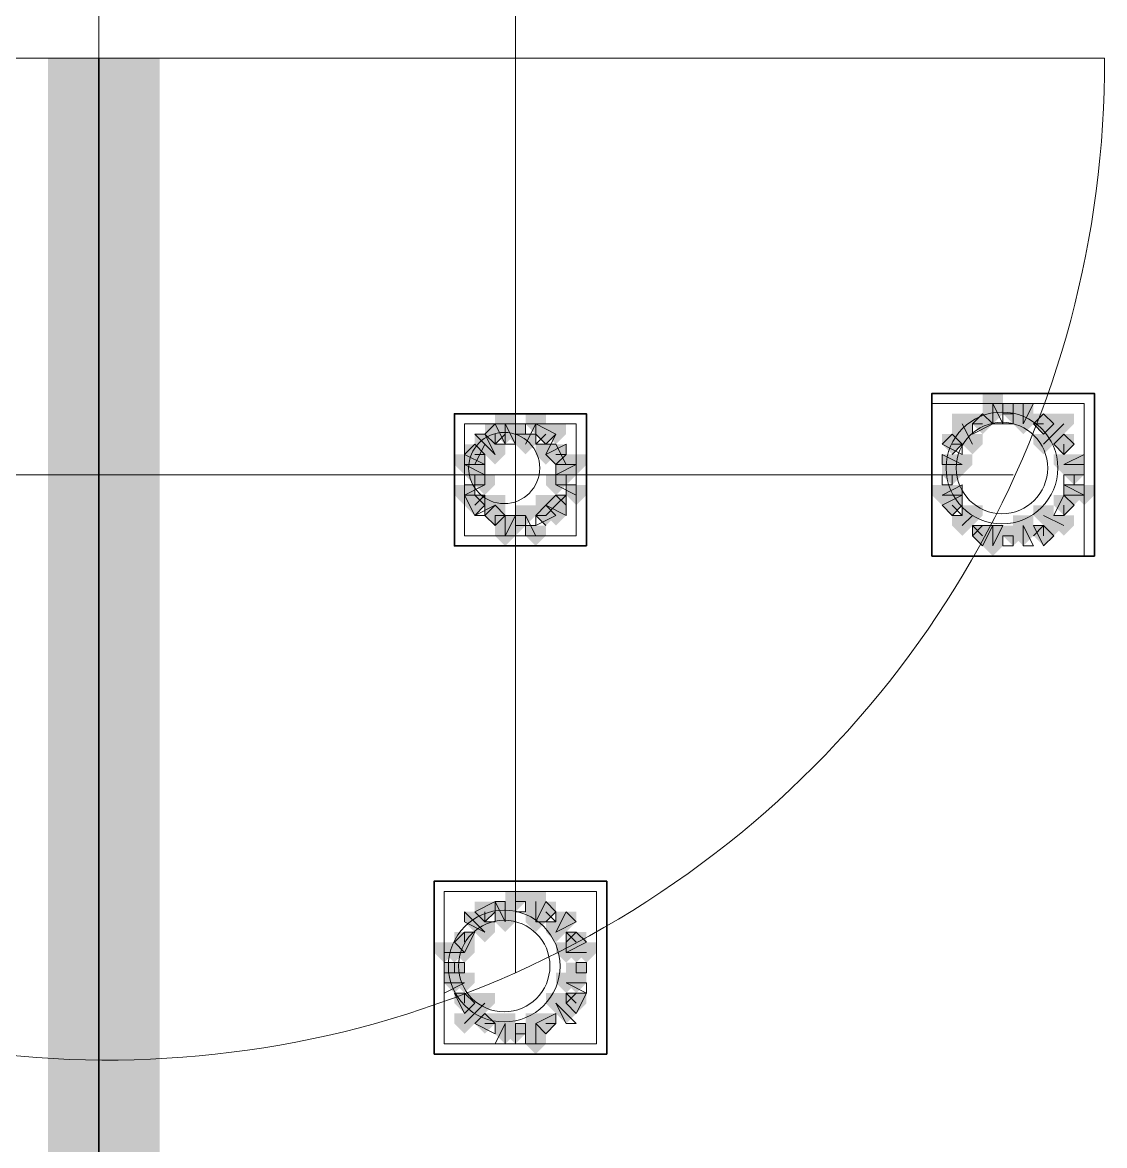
# Model space of a CAD drawing. Header units: millimetres. Extents: x 2315 to 4619, y 1334 to 1897.
# Drawn here: x 3723.54 to 3730.05, y 1548.17 to 1554.92 of the extents above; entities that cross this region are included whole.
import ezdxf

# ---------------------------------------------------------------- set-up
doc = ezdxf.new("R2010")
doc.units = ezdxf.units.MM
for name, color, linetype, true_color in [('PDF_10', 7, 'Continuous', 0x00b85c), ('PDF_AXIS', 7, 'Continuous', 0x00b85c), ('PDF_柱构件', 7, 'Continuous', 0x00b85c), ('PDF_转运站初步方案', 7, 'Continuous', 0x00b85c)]:
    doc.layers.add(name, color=color, linetype=linetype, true_color=true_color)
doc.layers.add('PDF_中心线层', color=1, linetype='Continuous')
doc.layers.add('PDF_粗实线层', color=7, linetype='Continuous')

msp = doc.modelspace()

# ---------------------------------------------------------------- hatches: boundary and pattern name
at = {"layer": 'PDF_10', "transparency": 33554559}
for points in [[(3729.5008, 1552.6298), (3729.4397, 1552.6298), (3729.4397, 1552.5687), (3729.5008, 1552.5076), (3729.5619, 1552.5687), (3729.5619, 1552.6298)], [(3729.5008, 1552.6298), (3729.4397, 1552.6298), (3729.4397, 1552.5687), (3729.5008, 1552.5076), (3729.5619, 1552.5687), (3729.5619, 1552.6298)], [(3729.3175, 1552.5687), (3729.2565, 1552.5687), (3729.2565, 1552.5076), (3729.3175, 1552.4466), (3729.3786, 1552.5076), (3729.3786, 1552.5687)], [(3729.3175, 1552.5687), (3729.2565, 1552.5687), (3729.2565, 1552.5076), (3729.3175, 1552.4466), (3729.3786, 1552.5076), (3729.3786, 1552.5687)], [(3729.684, 1552.5687), (3729.6229, 1552.5687), (3729.6229, 1552.5076), (3729.684, 1552.4466), (3729.7451, 1552.5076), (3729.7451, 1552.5687)], [(3729.684, 1552.5687), (3729.6229, 1552.5687), (3729.6229, 1552.5076), (3729.684, 1552.4466), (3729.7451, 1552.5076), (3729.7451, 1552.5687)], [(3729.684, 1552.5687), (3729.6229, 1552.5687), (3729.6229, 1552.5076), (3729.684, 1552.4466), (3729.7451, 1552.5076), (3729.7451, 1552.5687)], [(3726.3856, 1552.5076), (3726.3246, 1552.5076), (3726.3246, 1552.4466), (3726.3856, 1552.3855), (3726.4467, 1552.4466), (3726.4467, 1552.5076)], [(3726.3856, 1552.5076), (3726.3246, 1552.5076), (3726.3246, 1552.4466), (3726.3856, 1552.3855), (3726.4467, 1552.4466), (3726.4467, 1552.5076)], [(3726.5078, 1552.5076), (3726.4467, 1552.5076), (3726.4467, 1552.4466), (3726.5078, 1552.3855), (3726.5689, 1552.4466), (3726.5689, 1552.5076)], [(3726.5078, 1552.5076), (3726.4467, 1552.5076), (3726.4467, 1552.4466), (3726.5078, 1552.3855), (3726.5689, 1552.4466), (3726.5689, 1552.5076)], [(3726.6911, 1552.5076), (3726.63, 1552.5076), (3726.63, 1552.4466), (3726.6911, 1552.3855), (3726.7521, 1552.4466), (3726.7521, 1552.5076)], [(3726.6911, 1552.5076), (3726.63, 1552.5076), (3726.63, 1552.4466), (3726.6911, 1552.3855), (3726.7521, 1552.4466), (3726.7521, 1552.5076)], [(3729.1343, 1552.4466), (3729.0732, 1552.4466), (3729.0732, 1552.3855), (3729.1343, 1552.3244), (3729.1954, 1552.3855), (3729.1954, 1552.4466)], [(3729.1343, 1552.4466), (3729.0732, 1552.4466), (3729.0732, 1552.3855), (3729.1343, 1552.3244), (3729.1954, 1552.3855), (3729.1954, 1552.4466)], [(3729.8062, 1552.4466), (3729.7451, 1552.4466), (3729.7451, 1552.3855), (3729.8062, 1552.3244), (3729.8673, 1552.3855), (3729.8673, 1552.4466)], [(3729.8062, 1552.4466), (3729.7451, 1552.4466), (3729.7451, 1552.3855), (3729.8062, 1552.3244), (3729.8673, 1552.3855), (3729.8673, 1552.4466)], [(3729.8062, 1552.4466), (3729.7451, 1552.4466), (3729.7451, 1552.3855), (3729.8062, 1552.3244), (3729.8673, 1552.3855), (3729.8673, 1552.4466)], [(3726.2635, 1552.3855), (3726.2024, 1552.3855), (3726.2024, 1552.3244), (3726.2635, 1552.2633), (3726.3246, 1552.3244), (3726.3246, 1552.3855)], [(3726.2635, 1552.3855), (3726.2024, 1552.3855), (3726.2024, 1552.3244), (3726.2635, 1552.2633), (3726.3246, 1552.3244), (3726.3246, 1552.3855)], [(3726.7521, 1552.3855), (3726.6911, 1552.3855), (3726.6911, 1552.3244), (3726.7521, 1552.2633), (3726.8132, 1552.3244), (3726.8132, 1552.3855)], [(3726.7521, 1552.3855), (3726.6911, 1552.3855), (3726.6911, 1552.3244), (3726.7521, 1552.2633), (3726.8132, 1552.3244), (3726.8132, 1552.3855)], [(3726.2635, 1552.2633), (3726.2024, 1552.2633), (3726.2024, 1552.2022), (3726.2635, 1552.1412), (3726.3246, 1552.2022), (3726.3246, 1552.2633)], [(3726.2635, 1552.2633), (3726.2024, 1552.2633), (3726.2024, 1552.2022), (3726.2635, 1552.1412), (3726.3246, 1552.2022), (3726.3246, 1552.2633)], [(3726.8132, 1552.2633), (3726.7521, 1552.2633), (3726.7521, 1552.2022), (3726.8132, 1552.1412), (3726.8743, 1552.2022), (3726.8743, 1552.2633)], [(3726.8132, 1552.2633), (3726.7521, 1552.2633), (3726.7521, 1552.2022), (3726.8132, 1552.1412), (3726.8743, 1552.2022), (3726.8743, 1552.2633)], [(3729.1343, 1552.2633), (3729.0732, 1552.2633), (3729.0732, 1552.2022), (3729.1343, 1552.1412), (3729.1954, 1552.2022), (3729.1954, 1552.2633)], [(3729.1343, 1552.2633), (3729.0732, 1552.2633), (3729.0732, 1552.2022), (3729.1343, 1552.1412), (3729.1954, 1552.2022), (3729.1954, 1552.2633)], [(3729.8673, 1552.2633), (3729.8062, 1552.2633), (3729.8062, 1552.2022), (3729.8673, 1552.1412), (3729.9284, 1552.2022), (3729.9284, 1552.2633)], [(3729.8673, 1552.2633), (3729.8062, 1552.2633), (3729.8062, 1552.2022), (3729.8673, 1552.1412), (3729.9284, 1552.2022), (3729.9284, 1552.2633)], [(3726.2635, 1552.0801), (3726.2024, 1552.0801), (3726.2024, 1552.019), (3726.2635, 1551.9579), (3726.3246, 1552.019), (3726.3246, 1552.0801)], [(3726.2635, 1552.0801), (3726.2024, 1552.0801), (3726.2024, 1552.019), (3726.2635, 1551.9579), (3726.3246, 1552.019), (3726.3246, 1552.0801)], [(3726.7521, 1552.0801), (3726.6911, 1552.0801), (3726.6911, 1552.019), (3726.7521, 1551.9579), (3726.8132, 1552.019), (3726.8132, 1552.0801)], [(3726.7521, 1552.0801), (3726.6911, 1552.0801), (3726.6911, 1552.019), (3726.7521, 1551.9579), (3726.8132, 1552.019), (3726.8132, 1552.0801)], [(3729.1343, 1552.0801), (3729.0732, 1552.0801), (3729.0732, 1552.019), (3729.1343, 1551.9579), (3729.1954, 1552.019), (3729.1954, 1552.0801)], [(3729.1343, 1552.0801), (3729.0732, 1552.0801), (3729.0732, 1552.019), (3729.1343, 1551.9579), (3729.1954, 1552.019), (3729.1954, 1552.0801)], [(3729.8062, 1552.0801), (3729.7451, 1552.0801), (3729.7451, 1552.019), (3729.8062, 1551.9579), (3729.8673, 1552.019), (3729.8673, 1552.0801)], [(3729.8062, 1552.0801), (3729.7451, 1552.0801), (3729.7451, 1552.019), (3729.8062, 1551.9579), (3729.8673, 1552.019), (3729.8673, 1552.0801)], [(3726.3856, 1552.019), (3726.3246, 1552.019), (3726.3246, 1551.9579), (3726.3856, 1551.8968), (3726.4467, 1551.9579), (3726.4467, 1552.019)], [(3726.3856, 1552.019), (3726.3246, 1552.019), (3726.3246, 1551.9579), (3726.3856, 1551.8968), (3726.4467, 1551.9579), (3726.4467, 1552.019)], [(3726.6911, 1552.019), (3726.63, 1552.019), (3726.63, 1551.9579), (3726.6911, 1551.8968), (3726.7521, 1551.9579), (3726.7521, 1552.019)], [(3726.6911, 1552.019), (3726.63, 1552.019), (3726.63, 1551.9579), (3726.6911, 1551.8968), (3726.7521, 1551.9579), (3726.7521, 1552.019)], [(3726.5078, 1551.9579), (3726.4467, 1551.9579), (3726.4467, 1551.8968), (3726.5078, 1551.8357), (3726.5689, 1551.8968), (3726.5689, 1551.9579)], [(3726.5078, 1551.9579), (3726.4467, 1551.9579), (3726.4467, 1551.8968), (3726.5078, 1551.8357), (3726.5689, 1551.8968), (3726.5689, 1551.9579)], [(3729.3175, 1551.8968), (3729.2565, 1551.8968), (3729.2565, 1551.8357), (3729.3175, 1551.7747), (3729.3786, 1551.8357), (3729.3786, 1551.8968)], [(3729.3175, 1551.8968), (3729.2565, 1551.8968), (3729.2565, 1551.8357), (3729.3175, 1551.7747), (3729.3786, 1551.8357), (3729.3786, 1551.8968)], [(3729.5008, 1551.8968), (3729.4397, 1551.8968), (3729.4397, 1551.8357), (3729.5008, 1551.7747), (3729.5619, 1551.8357), (3729.5619, 1551.8968)], [(3729.5008, 1551.8968), (3729.4397, 1551.8968), (3729.4397, 1551.8357), (3729.5008, 1551.7747), (3729.5619, 1551.8357), (3729.5619, 1551.8968)], [(3729.684, 1551.8968), (3729.6229, 1551.8968), (3729.6229, 1551.8357), (3729.684, 1551.7747), (3729.7451, 1551.8357), (3729.7451, 1551.8968)], [(3729.684, 1551.8968), (3729.6229, 1551.8968), (3729.6229, 1551.8357), (3729.684, 1551.7747), (3729.7451, 1551.8357), (3729.7451, 1551.8968)], [(3726.5078, 1549.6979), (3726.4467, 1549.6979), (3726.4467, 1549.6368), (3726.5078, 1549.5757), (3726.5689, 1549.6368), (3726.5689, 1549.6979)], [(3726.5078, 1549.6979), (3726.4467, 1549.6979), (3726.4467, 1549.6368), (3726.5078, 1549.5757), (3726.5689, 1549.6368), (3726.5689, 1549.6979)], [(3726.3246, 1549.6368), (3726.2635, 1549.6368), (3726.2635, 1549.5757), (3726.3246, 1549.5147), (3726.3856, 1549.5757), (3726.3856, 1549.6368)], [(3726.3246, 1549.6368), (3726.2635, 1549.6368), (3726.2635, 1549.5757), (3726.3246, 1549.5147), (3726.3856, 1549.5757), (3726.3856, 1549.6368)], [(3726.6911, 1549.6368), (3726.63, 1549.6368), (3726.63, 1549.5757), (3726.6911, 1549.5147), (3726.7521, 1549.5757), (3726.7521, 1549.6368)], [(3726.6911, 1549.6368), (3726.63, 1549.6368), (3726.63, 1549.5757), (3726.6911, 1549.5147), (3726.7521, 1549.5757), (3726.7521, 1549.6368)], [(3726.2024, 1549.4536), (3726.1413, 1549.4536), (3726.1413, 1549.3925), (3726.2024, 1549.3314), (3726.2635, 1549.3925), (3726.2635, 1549.4536)], [(3726.2024, 1549.4536), (3726.1413, 1549.4536), (3726.1413, 1549.3925), (3726.2024, 1549.3314), (3726.2635, 1549.3925), (3726.2635, 1549.4536)], [(3726.8743, 1549.4536), (3726.8132, 1549.4536), (3726.8132, 1549.3925), (3726.8743, 1549.3314), (3726.9354, 1549.3925), (3726.9354, 1549.4536)], [(3726.8743, 1549.4536), (3726.8132, 1549.4536), (3726.8132, 1549.3925), (3726.8743, 1549.3314), (3726.9354, 1549.3925), (3726.9354, 1549.4536)], [(3726.1413, 1549.2703), (3726.0802, 1549.2703), (3726.0802, 1549.2093), (3726.1413, 1549.1482), (3726.2024, 1549.2093), (3726.2024, 1549.2703)], [(3726.1413, 1549.2703), (3726.0802, 1549.2703), (3726.0802, 1549.2093), (3726.1413, 1549.1482), (3726.2024, 1549.2093), (3726.2024, 1549.2703)], [(3726.8743, 1549.2703), (3726.8132, 1549.2703), (3726.8132, 1549.2093), (3726.8743, 1549.1482), (3726.9354, 1549.2093), (3726.9354, 1549.2703)], [(3726.8743, 1549.2703), (3726.8132, 1549.2703), (3726.8132, 1549.2093), (3726.8743, 1549.1482), (3726.9354, 1549.2093), (3726.9354, 1549.2703)], [(3726.2024, 1549.0871), (3726.1413, 1549.0871), (3726.1413, 1549.026), (3726.2024, 1548.9649), (3726.2635, 1549.026), (3726.2635, 1549.0871)], [(3726.2024, 1549.0871), (3726.1413, 1549.0871), (3726.1413, 1549.026), (3726.2024, 1548.9649), (3726.2635, 1549.026), (3726.2635, 1549.0871)], [(3726.8743, 1549.0871), (3726.8132, 1549.0871), (3726.8132, 1549.026), (3726.8743, 1548.9649), (3726.9354, 1549.026), (3726.9354, 1549.0871)], [(3726.8743, 1549.0871), (3726.8132, 1549.0871), (3726.8132, 1549.026), (3726.8743, 1548.9649), (3726.9354, 1549.026), (3726.9354, 1549.0871)], [(3726.3246, 1548.9649), (3726.2635, 1548.9649), (3726.2635, 1548.9039), (3726.3246, 1548.8428), (3726.3856, 1548.9039), (3726.3856, 1548.9649)], [(3726.3246, 1548.9649), (3726.2635, 1548.9649), (3726.2635, 1548.9039), (3726.3246, 1548.8428), (3726.3856, 1548.9039), (3726.3856, 1548.9649)], [(3726.3246, 1548.9649), (3726.2635, 1548.9649), (3726.2635, 1548.9039), (3726.3246, 1548.8428), (3726.3856, 1548.9039), (3726.3856, 1548.9649)], [(3726.6911, 1548.9649), (3726.63, 1548.9649), (3726.63, 1548.9039), (3726.6911, 1548.8428), (3726.7521, 1548.9039), (3726.7521, 1548.9649)], [(3726.6911, 1548.9649), (3726.63, 1548.9649), (3726.63, 1548.9039), (3726.6911, 1548.8428), (3726.7521, 1548.9039), (3726.7521, 1548.9649)], [(3726.5078, 1548.9039), (3726.4467, 1548.9039), (3726.4467, 1548.8428), (3726.5078, 1548.7817), (3726.5689, 1548.8428), (3726.5689, 1548.9039)], [(3726.5078, 1548.9039), (3726.4467, 1548.9039), (3726.4467, 1548.8428), (3726.5078, 1548.7817), (3726.5689, 1548.8428), (3726.5689, 1548.9039)]]:
    msp.add_hatch(color=6, dxfattribs=at).paths.add_polyline_path(points)
at = {"layer": 'PDF_柱构件', "transparency": 33554559}
for points in [[(3729.3786, 1552.6909), (3729.3175, 1552.6909), (3729.3175, 1552.6298), (3729.3786, 1552.5687), (3729.4397, 1552.6298), (3729.4397, 1552.6909)], [(3729.3786, 1552.6298), (3729.3175, 1552.6298), (3729.3175, 1552.5687), (3729.3786, 1552.5076), (3729.4397, 1552.5687), (3729.4397, 1552.6298)], [(3729.5619, 1552.6298), (3729.5008, 1552.6298), (3729.5008, 1552.5687), (3729.5619, 1552.5076), (3729.6229, 1552.5687), (3729.6229, 1552.6298)], [(3726.4467, 1552.5687), (3726.3856, 1552.5687), (3726.3856, 1552.5076), (3726.4467, 1552.4466), (3726.5078, 1552.5076), (3726.5078, 1552.5687)], [(3726.63, 1552.5687), (3726.5689, 1552.5687), (3726.5689, 1552.5076), (3726.63, 1552.4466), (3726.6911, 1552.5076), (3726.6911, 1552.5687)], [(3729.1954, 1552.5687), (3729.1343, 1552.5687), (3729.1343, 1552.5076), (3729.1954, 1552.4466), (3729.2565, 1552.5076), (3729.2565, 1552.5687)], [(3729.5619, 1552.5687), (3729.5008, 1552.5687), (3729.5008, 1552.5076), (3729.5619, 1552.4466), (3729.6229, 1552.5076), (3729.6229, 1552.5687)], [(3729.8062, 1552.5687), (3729.7451, 1552.5687), (3729.7451, 1552.5076), (3729.8062, 1552.4466), (3729.8673, 1552.5076), (3729.8673, 1552.5687)], [(3726.3246, 1552.4466), (3726.2635, 1552.4466), (3726.2635, 1552.3855), (3726.3246, 1552.3244), (3726.3856, 1552.3855), (3726.3856, 1552.4466)], [(3726.4467, 1552.5076), (3726.3856, 1552.5076), (3726.3856, 1552.4466), (3726.4467, 1552.3855), (3726.5078, 1552.4466), (3726.5078, 1552.5076)], [(3726.5689, 1552.4466), (3726.5078, 1552.4466), (3726.5078, 1552.3855), (3726.5689, 1552.3244), (3726.63, 1552.3855), (3726.63, 1552.4466)], [(3726.7521, 1552.5076), (3726.6911, 1552.5076), (3726.6911, 1552.4466), (3726.7521, 1552.3855), (3726.8132, 1552.4466), (3726.8132, 1552.5076)], [(3729.1954, 1552.5076), (3729.1343, 1552.5076), (3729.1343, 1552.4466), (3729.1954, 1552.3855), (3729.2565, 1552.4466), (3729.2565, 1552.5076)], [(3729.2565, 1552.4466), (3729.1954, 1552.4466), (3729.1954, 1552.3855), (3729.2565, 1552.3244), (3729.3175, 1552.3855), (3729.3175, 1552.4466)], [(3729.684, 1552.4466), (3729.6229, 1552.4466), (3729.6229, 1552.3855), (3729.684, 1552.3244), (3729.7451, 1552.3855), (3729.7451, 1552.4466)], [(3729.7451, 1552.5076), (3729.684, 1552.5076), (3729.684, 1552.4466), (3729.7451, 1552.3855), (3729.8062, 1552.4466), (3729.8062, 1552.5076)], [(3726.3856, 1552.3855), (3726.3246, 1552.3855), (3726.3246, 1552.3244), (3726.3856, 1552.2633), (3726.4467, 1552.3244), (3726.4467, 1552.3855)], [(3726.6911, 1552.3855), (3726.63, 1552.3855), (3726.63, 1552.3244), (3726.6911, 1552.2633), (3726.7521, 1552.3244), (3726.7521, 1552.3855)], [(3726.2024, 1552.3244), (3726.1413, 1552.3244), (3726.1413, 1552.2633), (3726.2024, 1552.2022), (3726.2635, 1552.2633), (3726.2635, 1552.3244)], [(3726.2635, 1552.3244), (3726.2024, 1552.3244), (3726.2024, 1552.2633), (3726.2635, 1552.2022), (3726.3246, 1552.2633), (3726.3246, 1552.3244)], [(3726.8132, 1552.3244), (3726.7521, 1552.3244), (3726.7521, 1552.2633), (3726.8132, 1552.2022), (3726.8743, 1552.2633), (3726.8743, 1552.3244)], [(3726.8743, 1552.3244), (3726.8132, 1552.3244), (3726.8132, 1552.2633), (3726.8743, 1552.2022), (3726.9354, 1552.2633), (3726.9354, 1552.3244)], [(3729.1343, 1552.3244), (3729.0732, 1552.3244), (3729.0732, 1552.2633), (3729.1343, 1552.2022), (3729.1954, 1552.2633), (3729.1954, 1552.3244)], [(3729.1954, 1552.3244), (3729.1343, 1552.3244), (3729.1343, 1552.2633), (3729.1954, 1552.2022), (3729.2565, 1552.2633), (3729.2565, 1552.3244)], [(3729.8062, 1552.3244), (3729.7451, 1552.3244), (3729.7451, 1552.2633), (3729.8062, 1552.2022), (3729.8673, 1552.2633), (3729.8673, 1552.3244)], [(3729.8673, 1552.3244), (3729.8062, 1552.3244), (3729.8062, 1552.2633), (3729.8673, 1552.2022), (3729.9284, 1552.2633), (3729.9284, 1552.3244)], [(3726.3246, 1552.2022), (3726.2635, 1552.2022), (3726.2635, 1552.1412), (3726.3246, 1552.0801), (3726.3856, 1552.1412), (3726.3856, 1552.2022)], [(3726.7521, 1552.2022), (3726.6911, 1552.2022), (3726.6911, 1552.1412), (3726.7521, 1552.0801), (3726.8132, 1552.1412), (3726.8132, 1552.2022)], [(3726.2024, 1552.1412), (3726.1413, 1552.1412), (3726.1413, 1552.0801), (3726.2024, 1552.019), (3726.2635, 1552.0801), (3726.2635, 1552.1412)], [(3726.8743, 1552.1412), (3726.8132, 1552.1412), (3726.8132, 1552.0801), (3726.8743, 1552.019), (3726.9354, 1552.0801), (3726.9354, 1552.1412)], [(3729.0732, 1552.1412), (3729.0121, 1552.1412), (3729.0121, 1552.0801), (3729.0732, 1552.019), (3729.1343, 1552.0801), (3729.1343, 1552.1412)], [(3729.1343, 1552.1412), (3729.0732, 1552.1412), (3729.0732, 1552.0801), (3729.1343, 1552.019), (3729.1954, 1552.0801), (3729.1954, 1552.1412)], [(3729.8673, 1552.1412), (3729.8062, 1552.1412), (3729.8062, 1552.0801), (3729.8673, 1552.019), (3729.9284, 1552.0801), (3729.9284, 1552.1412)], [(3729.9284, 1552.1412), (3729.8673, 1552.1412), (3729.8673, 1552.0801), (3729.9284, 1552.019), (3729.9894, 1552.0801), (3729.9894, 1552.1412)], [(3726.3856, 1552.0801), (3726.3246, 1552.0801), (3726.3246, 1552.019), (3726.3856, 1551.9579), (3726.4467, 1552.019), (3726.4467, 1552.0801)], [(3726.6911, 1552.0801), (3726.63, 1552.0801), (3726.63, 1552.019), (3726.6911, 1551.9579), (3726.7521, 1552.019), (3726.7521, 1552.0801)], [(3726.5689, 1552.019), (3726.5078, 1552.019), (3726.5078, 1551.9579), (3726.5689, 1551.8968), (3726.63, 1551.9579), (3726.63, 1552.019)], [(3726.7521, 1552.019), (3726.6911, 1552.019), (3726.6911, 1551.9579), (3726.7521, 1551.8968), (3726.8132, 1551.9579), (3726.8132, 1552.019)], [(3729.2565, 1552.019), (3729.1954, 1552.019), (3729.1954, 1551.9579), (3729.2565, 1551.8968), (3729.3175, 1551.9579), (3729.3175, 1552.019)], [(3729.684, 1552.019), (3729.6229, 1552.019), (3729.6229, 1551.9579), (3729.684, 1551.8968), (3729.7451, 1551.9579), (3729.7451, 1552.019)], [(3726.4467, 1551.9579), (3726.3856, 1551.9579), (3726.3856, 1551.8968), (3726.4467, 1551.8357), (3726.5078, 1551.8968), (3726.5078, 1551.9579)], [(3729.1954, 1551.9579), (3729.1343, 1551.9579), (3729.1343, 1551.8968), (3729.1954, 1551.8357), (3729.2565, 1551.8968), (3729.2565, 1551.9579)], [(3729.1954, 1551.9579), (3729.1343, 1551.9579), (3729.1343, 1551.8968), (3729.1954, 1551.8357), (3729.2565, 1551.8968), (3729.2565, 1551.9579)], [(3729.5619, 1551.9579), (3729.5008, 1551.9579), (3729.5008, 1551.8968), (3729.5619, 1551.8357), (3729.6229, 1551.8968), (3729.6229, 1551.9579)], [(3729.7451, 1551.9579), (3729.684, 1551.9579), (3729.684, 1551.8968), (3729.7451, 1551.8357), (3729.8062, 1551.8968), (3729.8062, 1551.9579)], [(3729.8062, 1551.9579), (3729.7451, 1551.9579), (3729.7451, 1551.8968), (3729.8062, 1551.8357), (3729.8673, 1551.8968), (3729.8673, 1551.9579)], [(3726.4467, 1551.8968), (3726.3856, 1551.8968), (3726.3856, 1551.8357), (3726.4467, 1551.7747), (3726.5078, 1551.8357), (3726.5078, 1551.8968)], [(3726.63, 1551.8968), (3726.5689, 1551.8968), (3726.5689, 1551.8357), (3726.63, 1551.7747), (3726.6911, 1551.8357), (3726.6911, 1551.8968)], [(3729.3786, 1551.8968), (3729.3175, 1551.8968), (3729.3175, 1551.8357), (3729.3786, 1551.7747), (3729.4397, 1551.8357), (3729.4397, 1551.8968)], [(3729.5619, 1551.8968), (3729.5008, 1551.8968), (3729.5008, 1551.8357), (3729.5619, 1551.7747), (3729.6229, 1551.8357), (3729.6229, 1551.8968)], [(3729.3786, 1551.8357), (3729.3175, 1551.8357), (3729.3175, 1551.7747), (3729.3786, 1551.7136), (3729.4397, 1551.7747), (3729.4397, 1551.8357)], [(3726.63, 1549.6979), (3726.5689, 1549.6979), (3726.5689, 1549.6368), (3726.63, 1549.5757), (3726.6911, 1549.6368), (3726.6911, 1549.6979)], [(3726.4467, 1549.6368), (3726.3856, 1549.6368), (3726.3856, 1549.5757), (3726.4467, 1549.5147), (3726.5078, 1549.5757), (3726.5078, 1549.6368)], [(3726.63, 1549.6368), (3726.5689, 1549.6368), (3726.5689, 1549.5757), (3726.63, 1549.5147), (3726.6911, 1549.5757), (3726.6911, 1549.6368)], [(3726.2635, 1549.5757), (3726.2024, 1549.5757), (3726.2024, 1549.5147), (3726.2635, 1549.4536), (3726.3246, 1549.5147), (3726.3246, 1549.5757)], [(3726.4467, 1549.5757), (3726.3856, 1549.5757), (3726.3856, 1549.5147), (3726.4467, 1549.4536), (3726.5078, 1549.5147), (3726.5078, 1549.5757)], [(3726.63, 1549.5757), (3726.5689, 1549.5757), (3726.5689, 1549.5147), (3726.63, 1549.4536), (3726.6911, 1549.5147), (3726.6911, 1549.5757)], [(3726.8132, 1549.5757), (3726.7521, 1549.5757), (3726.7521, 1549.5147), (3726.8132, 1549.4536), (3726.8743, 1549.5147), (3726.8743, 1549.5757)], [(3726.3246, 1549.5147), (3726.2635, 1549.5147), (3726.2635, 1549.4536), (3726.3246, 1549.3925), (3726.3856, 1549.4536), (3726.3856, 1549.5147)], [(3726.7521, 1549.5147), (3726.6911, 1549.5147), (3726.6911, 1549.4536), (3726.7521, 1549.3925), (3726.8132, 1549.4536), (3726.8132, 1549.5147)], [(3726.0802, 1549.3925), (3726.0192, 1549.3925), (3726.0192, 1549.3314), (3726.0802, 1549.2703), (3726.1413, 1549.3314), (3726.1413, 1549.3925)], [(3726.1413, 1549.3925), (3726.0802, 1549.3925), (3726.0802, 1549.3314), (3726.1413, 1549.2703), (3726.2024, 1549.3314), (3726.2024, 1549.3925)], [(3726.2024, 1549.3925), (3726.1413, 1549.3925), (3726.1413, 1549.3314), (3726.2024, 1549.2703), (3726.2635, 1549.3314), (3726.2635, 1549.3925)], [(3726.8132, 1549.3925), (3726.7521, 1549.3925), (3726.7521, 1549.3314), (3726.8132, 1549.2703), (3726.8743, 1549.3314), (3726.8743, 1549.3925)], [(3726.8743, 1549.3925), (3726.8132, 1549.3925), (3726.8132, 1549.3314), (3726.8743, 1549.2703), (3726.9354, 1549.3314), (3726.9354, 1549.3925)], [(3726.9354, 1549.3925), (3726.8743, 1549.3925), (3726.8743, 1549.3314), (3726.9354, 1549.2703), (3726.9965, 1549.3314), (3726.9965, 1549.3925)], [(3726.1413, 1549.2093), (3726.0802, 1549.2093), (3726.0802, 1549.1482), (3726.1413, 1549.0871), (3726.2024, 1549.1482), (3726.2024, 1549.2093)], [(3726.2024, 1549.2093), (3726.1413, 1549.2093), (3726.1413, 1549.1482), (3726.2024, 1549.0871), (3726.2635, 1549.1482), (3726.2635, 1549.2093)], [(3726.8132, 1549.2093), (3726.7521, 1549.2093), (3726.7521, 1549.1482), (3726.8132, 1549.0871), (3726.8743, 1549.1482), (3726.8743, 1549.2093)], [(3726.8743, 1549.2093), (3726.8132, 1549.2093), (3726.8132, 1549.1482), (3726.8743, 1549.0871), (3726.9354, 1549.1482), (3726.9354, 1549.2093)], [(3726.3246, 1549.0871), (3726.2635, 1549.0871), (3726.2635, 1549.026), (3726.3246, 1548.9649), (3726.3856, 1549.026), (3726.3856, 1549.0871)], [(3726.7521, 1549.0871), (3726.6911, 1549.0871), (3726.6911, 1549.026), (3726.7521, 1548.9649), (3726.8132, 1549.026), (3726.8132, 1549.0871)], [(3726.2635, 1549.026), (3726.2024, 1549.026), (3726.2024, 1548.9649), (3726.2635, 1548.9039), (3726.3246, 1548.9649), (3726.3246, 1549.026)], [(3726.8132, 1549.026), (3726.7521, 1549.026), (3726.7521, 1548.9649), (3726.8132, 1548.9039), (3726.8743, 1548.9649), (3726.8743, 1549.026)], [(3726.2024, 1548.9649), (3726.1413, 1548.9649), (3726.1413, 1548.9039), (3726.2024, 1548.8428), (3726.2635, 1548.9039), (3726.2635, 1548.9649)], [(3726.4467, 1548.9649), (3726.3856, 1548.9649), (3726.3856, 1548.9039), (3726.4467, 1548.8428), (3726.5078, 1548.9039), (3726.5078, 1548.9649)], [(3726.63, 1548.9649), (3726.5689, 1548.9649), (3726.5689, 1548.9039), (3726.63, 1548.8428), (3726.6911, 1548.9039), (3726.6911, 1548.9649)], [(3726.4467, 1548.9039), (3726.3856, 1548.9039), (3726.3856, 1548.8428), (3726.4467, 1548.7817), (3726.5078, 1548.8428), (3726.5078, 1548.9039)], [(3726.63, 1548.9039), (3726.5689, 1548.9039), (3726.5689, 1548.8428), (3726.63, 1548.7817), (3726.6911, 1548.8428), (3726.6911, 1548.9039)], [(3726.63, 1548.8428), (3726.5689, 1548.8428), (3726.5689, 1548.7817), (3726.63, 1548.7206), (3726.6911, 1548.7817), (3726.6911, 1548.8428)]]:
    msp.add_hatch(color=6, dxfattribs=at).paths.add_polyline_path(points)
at = {"layer": 'PDF_粗实线层', "transparency": 33554559}
msp.add_hatch(color=256, dxfattribs=at).paths.add_polyline_path([(3724.37, 1554.7066), (3723.6981, 1554.7066), (3723.6981, 1541.6963), (3724.37, 1541.6963)])
at = {"layer": 'PDF_转运站初步方案', "transparency": 33554559}
for points in [[(3729.5008, 1552.6298), (3729.4397, 1552.6298), (3729.4397, 1552.5687), (3729.5008, 1552.5076), (3729.5619, 1552.5687), (3729.5619, 1552.6298)], [(3729.5008, 1552.6298), (3729.4397, 1552.6298), (3729.4397, 1552.5687), (3729.5008, 1552.5076), (3729.5619, 1552.5687), (3729.5619, 1552.6298)], [(3729.3175, 1552.5687), (3729.2565, 1552.5687), (3729.2565, 1552.5076), (3729.3175, 1552.4466), (3729.3786, 1552.5076), (3729.3786, 1552.5687)], [(3729.3175, 1552.5687), (3729.2565, 1552.5687), (3729.2565, 1552.5076), (3729.3175, 1552.4466), (3729.3786, 1552.5076), (3729.3786, 1552.5687)], [(3729.684, 1552.5687), (3729.6229, 1552.5687), (3729.6229, 1552.5076), (3729.684, 1552.4466), (3729.7451, 1552.5076), (3729.7451, 1552.5687)], [(3729.684, 1552.5687), (3729.6229, 1552.5687), (3729.6229, 1552.5076), (3729.684, 1552.4466), (3729.7451, 1552.5076), (3729.7451, 1552.5687)], [(3726.3856, 1552.5076), (3726.3246, 1552.5076), (3726.3246, 1552.4466), (3726.3856, 1552.3855), (3726.4467, 1552.4466), (3726.4467, 1552.5076)], [(3726.3856, 1552.5076), (3726.3246, 1552.5076), (3726.3246, 1552.4466), (3726.3856, 1552.3855), (3726.4467, 1552.4466), (3726.4467, 1552.5076)], [(3726.5078, 1552.5076), (3726.4467, 1552.5076), (3726.4467, 1552.4466), (3726.5078, 1552.3855), (3726.5689, 1552.4466), (3726.5689, 1552.5076)], [(3726.5078, 1552.5076), (3726.4467, 1552.5076), (3726.4467, 1552.4466), (3726.5078, 1552.3855), (3726.5689, 1552.4466), (3726.5689, 1552.5076)], [(3726.6911, 1552.5076), (3726.63, 1552.5076), (3726.63, 1552.4466), (3726.6911, 1552.3855), (3726.7521, 1552.4466), (3726.7521, 1552.5076)], [(3726.6911, 1552.5076), (3726.63, 1552.5076), (3726.63, 1552.4466), (3726.6911, 1552.3855), (3726.7521, 1552.4466), (3726.7521, 1552.5076)], [(3729.1343, 1552.4466), (3729.0732, 1552.4466), (3729.0732, 1552.3855), (3729.1343, 1552.3244), (3729.1954, 1552.3855), (3729.1954, 1552.4466)], [(3729.1343, 1552.4466), (3729.0732, 1552.4466), (3729.0732, 1552.3855), (3729.1343, 1552.3244), (3729.1954, 1552.3855), (3729.1954, 1552.4466)], [(3729.8062, 1552.4466), (3729.7451, 1552.4466), (3729.7451, 1552.3855), (3729.8062, 1552.3244), (3729.8673, 1552.3855), (3729.8673, 1552.4466)], [(3729.8062, 1552.4466), (3729.7451, 1552.4466), (3729.7451, 1552.3855), (3729.8062, 1552.3244), (3729.8673, 1552.3855), (3729.8673, 1552.4466)], [(3726.2635, 1552.3855), (3726.2024, 1552.3855), (3726.2024, 1552.3244), (3726.2635, 1552.2633), (3726.3246, 1552.3244), (3726.3246, 1552.3855)], [(3726.2635, 1552.3855), (3726.2024, 1552.3855), (3726.2024, 1552.3244), (3726.2635, 1552.2633), (3726.3246, 1552.3244), (3726.3246, 1552.3855)], [(3726.7521, 1552.3855), (3726.6911, 1552.3855), (3726.6911, 1552.3244), (3726.7521, 1552.2633), (3726.8132, 1552.3244), (3726.8132, 1552.3855)], [(3726.7521, 1552.3855), (3726.6911, 1552.3855), (3726.6911, 1552.3244), (3726.7521, 1552.2633), (3726.8132, 1552.3244), (3726.8132, 1552.3855)], [(3726.2635, 1552.2633), (3726.2024, 1552.2633), (3726.2024, 1552.2022), (3726.2635, 1552.1412), (3726.3246, 1552.2022), (3726.3246, 1552.2633)], [(3726.2635, 1552.2633), (3726.2024, 1552.2633), (3726.2024, 1552.2022), (3726.2635, 1552.1412), (3726.3246, 1552.2022), (3726.3246, 1552.2633)], [(3726.8132, 1552.2633), (3726.7521, 1552.2633), (3726.7521, 1552.2022), (3726.8132, 1552.1412), (3726.8743, 1552.2022), (3726.8743, 1552.2633)], [(3726.8132, 1552.2633), (3726.7521, 1552.2633), (3726.7521, 1552.2022), (3726.8132, 1552.1412), (3726.8743, 1552.2022), (3726.8743, 1552.2633)], [(3729.1343, 1552.2633), (3729.0732, 1552.2633), (3729.0732, 1552.2022), (3729.1343, 1552.1412), (3729.1954, 1552.2022), (3729.1954, 1552.2633)], [(3729.1343, 1552.2633), (3729.0732, 1552.2633), (3729.0732, 1552.2022), (3729.1343, 1552.1412), (3729.1954, 1552.2022), (3729.1954, 1552.2633)], [(3729.8673, 1552.2633), (3729.8062, 1552.2633), (3729.8062, 1552.2022), (3729.8673, 1552.1412), (3729.9284, 1552.2022), (3729.9284, 1552.2633)], [(3729.8673, 1552.2633), (3729.8062, 1552.2633), (3729.8062, 1552.2022), (3729.8673, 1552.1412), (3729.9284, 1552.2022), (3729.9284, 1552.2633)], [(3726.2635, 1552.0801), (3726.2024, 1552.0801), (3726.2024, 1552.019), (3726.2635, 1551.9579), (3726.3246, 1552.019), (3726.3246, 1552.0801)], [(3726.2635, 1552.0801), (3726.2024, 1552.0801), (3726.2024, 1552.019), (3726.2635, 1551.9579), (3726.3246, 1552.019), (3726.3246, 1552.0801)], [(3726.7521, 1552.0801), (3726.6911, 1552.0801), (3726.6911, 1552.019), (3726.7521, 1551.9579), (3726.8132, 1552.019), (3726.8132, 1552.0801)], [(3726.7521, 1552.0801), (3726.6911, 1552.0801), (3726.6911, 1552.019), (3726.7521, 1551.9579), (3726.8132, 1552.019), (3726.8132, 1552.0801)], [(3729.1343, 1552.0801), (3729.0732, 1552.0801), (3729.0732, 1552.019), (3729.1343, 1551.9579), (3729.1954, 1552.019), (3729.1954, 1552.0801)], [(3729.1343, 1552.0801), (3729.0732, 1552.0801), (3729.0732, 1552.019), (3729.1343, 1551.9579), (3729.1954, 1552.019), (3729.1954, 1552.0801)], [(3729.8062, 1552.0801), (3729.7451, 1552.0801), (3729.7451, 1552.019), (3729.8062, 1551.9579), (3729.8673, 1552.019), (3729.8673, 1552.0801)], [(3729.8062, 1552.0801), (3729.7451, 1552.0801), (3729.7451, 1552.019), (3729.8062, 1551.9579), (3729.8673, 1552.019), (3729.8673, 1552.0801)], [(3726.3856, 1552.019), (3726.3246, 1552.019), (3726.3246, 1551.9579), (3726.3856, 1551.8968), (3726.4467, 1551.9579), (3726.4467, 1552.019)], [(3726.3856, 1552.019), (3726.3246, 1552.019), (3726.3246, 1551.9579), (3726.3856, 1551.8968), (3726.4467, 1551.9579), (3726.4467, 1552.019)], [(3726.6911, 1552.019), (3726.63, 1552.019), (3726.63, 1551.9579), (3726.6911, 1551.8968), (3726.7521, 1551.9579), (3726.7521, 1552.019)], [(3726.6911, 1552.019), (3726.63, 1552.019), (3726.63, 1551.9579), (3726.6911, 1551.8968), (3726.7521, 1551.9579), (3726.7521, 1552.019)], [(3726.5078, 1551.9579), (3726.4467, 1551.9579), (3726.4467, 1551.8968), (3726.5078, 1551.8357), (3726.5689, 1551.8968), (3726.5689, 1551.9579)], [(3726.5078, 1551.9579), (3726.4467, 1551.9579), (3726.4467, 1551.8968), (3726.5078, 1551.8357), (3726.5689, 1551.8968), (3726.5689, 1551.9579)], [(3729.3175, 1551.8968), (3729.2565, 1551.8968), (3729.2565, 1551.8357), (3729.3175, 1551.7747), (3729.3786, 1551.8357), (3729.3786, 1551.8968)], [(3729.3175, 1551.8968), (3729.2565, 1551.8968), (3729.2565, 1551.8357), (3729.3175, 1551.7747), (3729.3786, 1551.8357), (3729.3786, 1551.8968)], [(3729.5008, 1551.8968), (3729.4397, 1551.8968), (3729.4397, 1551.8357), (3729.5008, 1551.7747), (3729.5619, 1551.8357), (3729.5619, 1551.8968)], [(3729.5008, 1551.8968), (3729.4397, 1551.8968), (3729.4397, 1551.8357), (3729.5008, 1551.7747), (3729.5619, 1551.8357), (3729.5619, 1551.8968)], [(3729.684, 1551.8968), (3729.6229, 1551.8968), (3729.6229, 1551.8357), (3729.684, 1551.7747), (3729.7451, 1551.8357), (3729.7451, 1551.8968)], [(3729.684, 1551.8968), (3729.6229, 1551.8968), (3729.6229, 1551.8357), (3729.684, 1551.7747), (3729.7451, 1551.8357), (3729.7451, 1551.8968)], [(3726.5078, 1549.6979), (3726.4467, 1549.6979), (3726.4467, 1549.6368), (3726.5078, 1549.5757), (3726.5689, 1549.6368), (3726.5689, 1549.6979)], [(3726.5078, 1549.6979), (3726.4467, 1549.6979), (3726.4467, 1549.6368), (3726.5078, 1549.5757), (3726.5689, 1549.6368), (3726.5689, 1549.6979)], [(3726.3246, 1549.6368), (3726.2635, 1549.6368), (3726.2635, 1549.5757), (3726.3246, 1549.5147), (3726.3856, 1549.5757), (3726.3856, 1549.6368)], [(3726.3246, 1549.6368), (3726.2635, 1549.6368), (3726.2635, 1549.5757), (3726.3246, 1549.5147), (3726.3856, 1549.5757), (3726.3856, 1549.6368)], [(3726.6911, 1549.6368), (3726.63, 1549.6368), (3726.63, 1549.5757), (3726.6911, 1549.5147), (3726.7521, 1549.5757), (3726.7521, 1549.6368)], [(3726.6911, 1549.6368), (3726.63, 1549.6368), (3726.63, 1549.5757), (3726.6911, 1549.5147), (3726.7521, 1549.5757), (3726.7521, 1549.6368)], [(3726.2024, 1549.4536), (3726.1413, 1549.4536), (3726.1413, 1549.3925), (3726.2024, 1549.3314), (3726.2635, 1549.3925), (3726.2635, 1549.4536)], [(3726.2024, 1549.4536), (3726.1413, 1549.4536), (3726.1413, 1549.3925), (3726.2024, 1549.3314), (3726.2635, 1549.3925), (3726.2635, 1549.4536)], [(3726.8743, 1549.4536), (3726.8132, 1549.4536), (3726.8132, 1549.3925), (3726.8743, 1549.3314), (3726.9354, 1549.3925), (3726.9354, 1549.4536)], [(3726.8743, 1549.4536), (3726.8132, 1549.4536), (3726.8132, 1549.3925), (3726.8743, 1549.3314), (3726.9354, 1549.3925), (3726.9354, 1549.4536)], [(3726.1413, 1549.2703), (3726.0802, 1549.2703), (3726.0802, 1549.2093), (3726.1413, 1549.1482), (3726.2024, 1549.2093), (3726.2024, 1549.2703)], [(3726.1413, 1549.2703), (3726.0802, 1549.2703), (3726.0802, 1549.2093), (3726.1413, 1549.1482), (3726.2024, 1549.2093), (3726.2024, 1549.2703)], [(3726.8743, 1549.2703), (3726.8132, 1549.2703), (3726.8132, 1549.2093), (3726.8743, 1549.1482), (3726.9354, 1549.2093), (3726.9354, 1549.2703)], [(3726.8743, 1549.2703), (3726.8132, 1549.2703), (3726.8132, 1549.2093), (3726.8743, 1549.1482), (3726.9354, 1549.2093), (3726.9354, 1549.2703)], [(3726.2024, 1549.0871), (3726.1413, 1549.0871), (3726.1413, 1549.026), (3726.2024, 1548.9649), (3726.2635, 1549.026), (3726.2635, 1549.0871)], [(3726.2024, 1549.0871), (3726.1413, 1549.0871), (3726.1413, 1549.026), (3726.2024, 1548.9649), (3726.2635, 1549.026), (3726.2635, 1549.0871)], [(3726.8743, 1549.0871), (3726.8132, 1549.0871), (3726.8132, 1549.026), (3726.8743, 1548.9649), (3726.9354, 1549.026), (3726.9354, 1549.0871)], [(3726.8743, 1549.0871), (3726.8132, 1549.0871), (3726.8132, 1549.026), (3726.8743, 1548.9649), (3726.9354, 1549.026), (3726.9354, 1549.0871)], [(3726.3246, 1548.9649), (3726.2635, 1548.9649), (3726.2635, 1548.9039), (3726.3246, 1548.8428), (3726.3856, 1548.9039), (3726.3856, 1548.9649)], [(3726.3246, 1548.9649), (3726.2635, 1548.9649), (3726.2635, 1548.9039), (3726.3246, 1548.8428), (3726.3856, 1548.9039), (3726.3856, 1548.9649)], [(3726.6911, 1548.9649), (3726.63, 1548.9649), (3726.63, 1548.9039), (3726.6911, 1548.8428), (3726.7521, 1548.9039), (3726.7521, 1548.9649)], [(3726.6911, 1548.9649), (3726.63, 1548.9649), (3726.63, 1548.9039), (3726.6911, 1548.8428), (3726.7521, 1548.9039), (3726.7521, 1548.9649)], [(3726.5078, 1548.9039), (3726.4467, 1548.9039), (3726.4467, 1548.8428), (3726.5078, 1548.7817), (3726.5689, 1548.8428), (3726.5689, 1548.9039)], [(3726.5078, 1548.9039), (3726.4467, 1548.9039), (3726.4467, 1548.8428), (3726.5078, 1548.7817), (3726.5689, 1548.8428), (3726.5689, 1548.9039)]]:
    msp.add_hatch(color=6, dxfattribs=at).paths.add_polyline_path(points)

# ---------------------------------------------------------------- linework, layer by layer
at = {"layer": 'PDF_10', "color": 6, "lineweight": 18}
for points in [[(3729.4397, 1552.5687), (3729.5008, 1552.5687), (3729.5008, 1552.5076)], [(3726.3856, 1552.4466), (3726.3856, 1552.3855), (3726.4467, 1552.4466)], [(3726.5078, 1552.5076), (3726.5078, 1552.4466), (3726.5689, 1552.4466)], [(3726.63, 1552.4466), (3726.6911, 1552.3855)], [(3726.63, 1552.3855), (3726.6911, 1552.4466)], [(3729.2565, 1552.5076), (3729.3175, 1552.5076), (3729.2565, 1552.5076)], [(3729.6229, 1552.5076), (3729.684, 1552.5076)], [(3726.2635, 1552.2633), (3726.3246, 1552.3855)], [(3726.7521, 1552.3855), (3726.8132, 1552.2633)], [(3729.1343, 1552.3244), (3729.1954, 1552.3855), (3729.1343, 1552.3855)], [(3729.8062, 1552.3855), (3729.8062, 1552.3244)], [(3726.3246, 1552.3244), (3726.2635, 1552.3244)], [(3726.7521, 1552.3244), (3726.8132, 1552.3244)], [(3726.2635, 1552.1412), (3726.2635, 1552.2022), (3726.2024, 1552.2022)], [(3726.7521, 1552.2022), (3726.8132, 1552.2022), (3726.8132, 1552.1412)], [(3729.1343, 1552.1412), (3729.1343, 1552.2022), (3729.0732, 1552.2022)], [(3729.8062, 1552.2022), (3729.8673, 1552.2022), (3729.8673, 1552.1412)], [(3726.3246, 1552.019), (3726.2635, 1552.0801)], [(3726.3246, 1552.0801), (3726.2635, 1552.019)], [(3726.8132, 1552.0801), (3726.7521, 1552.019)], [(3726.7521, 1552.0801), (3726.8132, 1552.019)], [(3729.1954, 1551.9579), (3729.1343, 1552.019)], [(3729.1954, 1552.019), (3729.1343, 1551.9579)], [(3729.8062, 1551.9579), (3729.8062, 1552.019), (3729.8062, 1551.9579)], [(3726.4467, 1551.9579), (3726.3856, 1551.9579), (3726.3856, 1551.8968)], [(3726.5689, 1551.8968), (3726.5078, 1551.8968), (3726.5078, 1551.9579)], [(3726.6911, 1551.9579), (3726.63, 1551.9579), (3726.6911, 1551.8968)], [(3729.3175, 1551.8357), (3729.2565, 1551.8968)], [(3729.3175, 1551.8968), (3729.2565, 1551.8357)], [(3729.684, 1551.8357), (3729.684, 1551.8968), (3729.6229, 1551.8357)], [(3729.5008, 1551.7747), (3729.5008, 1551.8357), (3729.4397, 1551.8357)], [(3726.5689, 1549.6368), (3726.5078, 1549.6368), (3726.5078, 1549.5757)], [(3726.3856, 1549.5757), (3726.3246, 1549.5147), (3726.3246, 1549.5757)], [(3726.7521, 1549.5147), (3726.6911, 1549.5757)], [(3726.6911, 1549.5147), (3726.7521, 1549.5757)], [(3726.2024, 1549.4536), (3726.2024, 1549.3925), (3726.2024, 1549.4536)], [(3726.8743, 1549.3925), (3726.8132, 1549.4536)], [(3726.8132, 1549.3925), (3726.8743, 1549.4536)], [(3726.1413, 1549.2703), (3726.1413, 1549.2093), (3726.2024, 1549.2093)], [(3726.9354, 1549.2093), (3726.8743, 1549.2093), (3726.8743, 1549.2703)], [(3726.2024, 1549.026), (3726.2024, 1549.0871), (3726.2024, 1549.026)], [(3726.8132, 1549.026), (3726.8743, 1549.0871)], [(3726.8132, 1549.0871), (3726.8743, 1549.026)], [(3726.3246, 1548.9039), (3726.3856, 1548.9039)], [(3726.5078, 1548.9039), (3726.5078, 1548.8428), (3726.5689, 1548.8428)], [(3726.7521, 1548.9039), (3726.6911, 1548.9039), (3726.7521, 1548.9039)]]:
    msp.add_lwpolyline(points, dxfattribs=at)
at = {"layer": 'PDF_AXIS', "color": 6, "lineweight": 18}
for points in [[(3729.9284, 1551.7136), (3729.9284, 1552.6298), (3729.0121, 1552.6298), (3729.0121, 1551.7136)], [(3726.8743, 1551.8357), (3726.8743, 1552.5076), (3726.2024, 1552.5076), (3726.2024, 1551.8357)], [(3726.0802, 1548.7817), (3726.0802, 1549.6979), (3726.9965, 1549.6979), (3726.9965, 1548.7817)]]:
    msp.add_lwpolyline(points, close=True, dxfattribs=at)
at = {"layer": 'PDF_中心线层', "color": 6, "lineweight": 18}
msp.add_lwpolyline([(3724.0035, 1560.6925), (3724.0035, 1548.6595)], close=True, dxfattribs=at)
for points in [[(3726.5078, 1549.2093), (3726.5078, 1560.1428)], [(3730.0505, 1554.7066), (3718.0175, 1554.7066), (3730.0505, 1554.7066)], [(3718.5673, 1552.2022), (3729.5008, 1552.2022)]]:
    msp.add_lwpolyline(points, dxfattribs=at)
msp.add_arc((3724.0546, 1554.6804), 5.9959, 239.4895, 0.2501, dxfattribs=at)
at = {"layer": 'PDF_柱构件', "color": 6, "lineweight": 18}
for points in [[(3729.3786, 1552.6298), (3729.3786, 1552.5076), (3729.4397, 1552.5076)], [(3729.4397, 1552.5076), (3729.5008, 1552.5076), (3729.5008, 1552.6298), (3729.4397, 1552.6298)], [(3729.5619, 1552.6298), (3729.5619, 1552.5076), (3729.6229, 1552.6298)], [(3729.2565, 1552.4466), (3729.3786, 1552.5076), (3729.3175, 1552.5687), (3729.2565, 1552.5076)], [(3729.6229, 1552.5076), (3729.684, 1552.4466), (3729.7451, 1552.5076), (3729.684, 1552.5687)], [(3726.2635, 1552.4466), (3726.3856, 1552.3244), (3726.3246, 1552.4466)], [(3726.3856, 1552.3855), (3726.4467, 1552.3855), (3726.3856, 1552.5076), (3726.3246, 1552.4466)], [(3726.4467, 1552.5076), (3726.4467, 1552.3855), (3726.5078, 1552.3855)], [(3726.5078, 1552.4466), (3726.5689, 1552.4466), (3726.5689, 1552.5076), (3726.5078, 1552.5076)], [(3726.63, 1552.5076), (3726.5689, 1552.3855)], [(3726.63, 1552.3855), (3726.6911, 1552.3855), (3726.7521, 1552.4466), (3726.63, 1552.5076)], [(3726.7521, 1552.4466), (3726.6911, 1552.3244)], [(3729.1954, 1552.3244), (3729.1954, 1552.3855), (3729.1343, 1552.4466), (3729.0732, 1552.3855)], [(3729.1954, 1552.5076), (3729.2565, 1552.3855)], [(3729.8062, 1552.5076), (3729.684, 1552.3855)], [(3729.7451, 1552.3855), (3729.8062, 1552.3244), (3729.8673, 1552.3855), (3729.8062, 1552.4466)], [(3726.3246, 1552.2633), (3726.3246, 1552.3244), (3726.2635, 1552.3855), (3726.2024, 1552.3244)], [(3726.6911, 1552.3244), (3726.7521, 1552.2633), (3726.8132, 1552.3244), (3726.8132, 1552.3855)], [(3729.0732, 1552.2633), (3729.1954, 1552.2633), (3729.0732, 1552.3244)], [(3729.9284, 1552.3244), (3729.8062, 1552.2633), (3729.9284, 1552.2633)], [(3726.2024, 1552.2633), (3726.3246, 1552.2022), (3726.3246, 1552.2633)], [(3726.8743, 1552.2633), (3726.7521, 1552.2633), (3726.7521, 1552.2022)], [(3726.3246, 1552.1412), (3726.3246, 1552.2022), (3726.2024, 1552.2022), (3726.2024, 1552.1412)], [(3726.7521, 1552.2022), (3726.7521, 1552.1412), (3726.8743, 1552.1412), (3726.8743, 1552.2022)], [(3729.1343, 1552.1412), (3729.1343, 1552.2022), (3729.0732, 1552.2022), (3729.0732, 1552.1412)], [(3729.8062, 1552.2022), (3729.8062, 1552.1412), (3729.9284, 1552.1412), (3729.9284, 1552.2022)], [(3726.2024, 1552.0801), (3726.3246, 1552.1412)], [(3726.8743, 1552.0801), (3726.7521, 1552.1412)], [(3729.0732, 1552.0801), (3729.1954, 1552.0801), (3729.1954, 1552.1412)], [(3729.9284, 1552.0801), (3729.8062, 1552.1412), (3729.8062, 1552.0801)], [(3726.3246, 1552.019), (3726.3246, 1552.0801), (3726.2024, 1552.0801), (3726.2635, 1551.9579)], [(3726.7521, 1552.0801), (3726.6911, 1552.019), (3726.8132, 1551.9579), (3726.8132, 1552.0801)], [(3729.1954, 1551.9579), (3729.1954, 1552.0801), (3729.0732, 1552.019), (3729.1343, 1551.9579)], [(3729.8062, 1552.0801), (3729.7451, 1551.9579), (3729.8062, 1551.9579), (3729.8673, 1552.019)], [(3726.4467, 1551.9579), (3726.3856, 1552.019), (3726.3246, 1551.9579), (3726.3856, 1551.8968)], [(3726.6911, 1552.019), (3726.63, 1551.9579), (3726.63, 1551.8968), (3726.7521, 1551.9579)], [(3726.7521, 1551.9579), (3726.6911, 1552.019)], [(3726.4467, 1551.8357), (3726.5078, 1551.9579), (3726.4467, 1551.9579)], [(3726.5689, 1551.9579), (3726.5078, 1551.9579), (3726.5078, 1551.8357), (3726.5689, 1551.8357)], [(3726.63, 1551.8357), (3726.5689, 1551.9579)], [(3729.1954, 1551.8968), (3729.2565, 1551.9579)], [(3729.8062, 1551.8968), (3729.684, 1551.9579)], [(3729.3786, 1551.8968), (3729.2565, 1551.8968), (3729.2565, 1551.8357), (3729.3175, 1551.7747)], [(3729.3786, 1551.7747), (3729.4397, 1551.8968), (3729.3786, 1551.8968)], [(3729.6229, 1551.7747), (3729.5619, 1551.8968), (3729.5619, 1551.7747)], [(3729.684, 1551.8968), (3729.6229, 1551.8968), (3729.684, 1551.7747), (3729.7451, 1551.8357)], [(3729.5008, 1551.8357), (3729.4397, 1551.8357), (3729.4397, 1551.7747), (3729.5008, 1551.7747)], [(3726.3856, 1549.5147), (3726.3246, 1549.5147), (3726.2635, 1549.5757), (3726.3856, 1549.6368)], [(3726.4467, 1549.6368), (3726.4467, 1549.5147), (3726.3856, 1549.6368)], [(3726.5689, 1549.5757), (3726.5078, 1549.5757), (3726.5078, 1549.6368), (3726.5689, 1549.6368)], [(3726.63, 1549.6368), (3726.63, 1549.5147)], [(3726.7521, 1549.5147), (3726.63, 1549.5147), (3726.6911, 1549.6368), (3726.7521, 1549.5757)], [(3726.2024, 1549.5757), (3726.3246, 1549.4536), (3726.2024, 1549.5147)], [(3726.8743, 1549.5147), (3726.7521, 1549.4536), (3726.8132, 1549.5757)], [(3726.2635, 1549.4536), (3726.2024, 1549.3314), (3726.1413, 1549.3925), (3726.2024, 1549.4536)], [(3726.8132, 1549.3314), (3726.8132, 1549.4536), (3726.8743, 1549.4536), (3726.9354, 1549.3925)], [(3726.0802, 1549.3314), (3726.2024, 1549.3314)], [(3726.9354, 1549.3314), (3726.8132, 1549.3314)], [(3726.2024, 1549.2703), (3726.2024, 1549.2093), (3726.0802, 1549.2093), (3726.0802, 1549.2703)], [(3726.8743, 1549.2093), (3726.8743, 1549.2703), (3726.9354, 1549.2703), (3726.9354, 1549.2093)], [(3726.0802, 1549.1482), (3726.2024, 1549.1482), (3726.0802, 1549.0871)], [(3726.9354, 1549.0871), (3726.8132, 1549.1482), (3726.9354, 1549.1482)], [(3726.2024, 1549.0871), (3726.2635, 1549.026), (3726.2024, 1548.9649), (3726.1413, 1549.0871)], [(3726.8132, 1549.026), (3726.8132, 1549.0871), (3726.9354, 1549.0871), (3726.8743, 1548.9649)], [(3726.2024, 1548.9039), (3726.3246, 1549.026)], [(3726.8132, 1548.9039), (3726.7521, 1549.026), (3726.8743, 1548.9039)], [(3726.3246, 1548.9649), (3726.3856, 1548.9039), (3726.3856, 1548.8428), (3726.2635, 1548.9039)], [(3726.63, 1548.9039), (3726.7521, 1548.9649), (3726.7521, 1548.9039), (3726.6911, 1548.8428)], [(3726.3856, 1548.7817), (3726.4467, 1548.9039), (3726.4467, 1548.7817)], [(3726.5078, 1548.9039), (3726.5689, 1548.9039), (3726.5689, 1548.7817), (3726.5078, 1548.7817)], [(3726.63, 1548.7817), (3726.63, 1548.9039)]]:
    msp.add_lwpolyline(points, close=True, dxfattribs=at)
for points in [[(3726.5689, 1552.4466), (3726.63, 1552.4466)], [(3726.6911, 1552.3855), (3726.7521, 1552.3855)], [(3726.2635, 1552.0801), (3726.2635, 1552.1412)], [(3726.8132, 1552.1412), (3726.8132, 1552.0801)], [(3726.3246, 1551.9579), (3726.3856, 1552.019), (3726.2635, 1551.9579), (3726.3246, 1551.9579), (3726.3246, 1552.019)], [(3726.7521, 1552.019), (3726.6911, 1551.9579)], [(3726.63, 1551.8968), (3726.5689, 1551.8968)]]:
    msp.add_lwpolyline(points, dxfattribs=at)
at = {"layer": 'PDF_粗实线层', "lineweight": 35}
msp.add_lwpolyline([(3724.0035, 1541.6963), (3724.0035, 1554.7066)], dxfattribs=at)
at = {"layer": 'PDF_粗实线层', "color": 6, "lineweight": 35}
for points in [[(3729.9894, 1551.7136), (3729.9894, 1552.6909), (3729.0121, 1552.6909), (3729.0121, 1551.7136)], [(3726.9354, 1551.7747), (3726.1413, 1551.7747), (3726.1413, 1552.5687), (3726.9354, 1552.5687)], [(3726.0192, 1548.7206), (3726.0192, 1549.759), (3727.0575, 1549.759), (3727.0575, 1548.7206)]]:
    msp.add_lwpolyline(points, close=True, dxfattribs=at)
at = {"layer": 'PDF_转运站初步方案', "color": 6, "lineweight": 18}
for centre, radius in [((3729.4339, 1552.2426), 0.3359), ((3729.4339, 1552.2426), 0.2749), ((3726.4408, 1552.2426), 0.2138), ((3726.4408, 1552.2426), 0.2138), ((3726.4408, 1549.2495), 0.3359), ((3726.4408, 1549.2495), 0.2749)]:
    msp.add_circle(centre, radius, dxfattribs=at)

doc.saveas('drawing.dxf')
